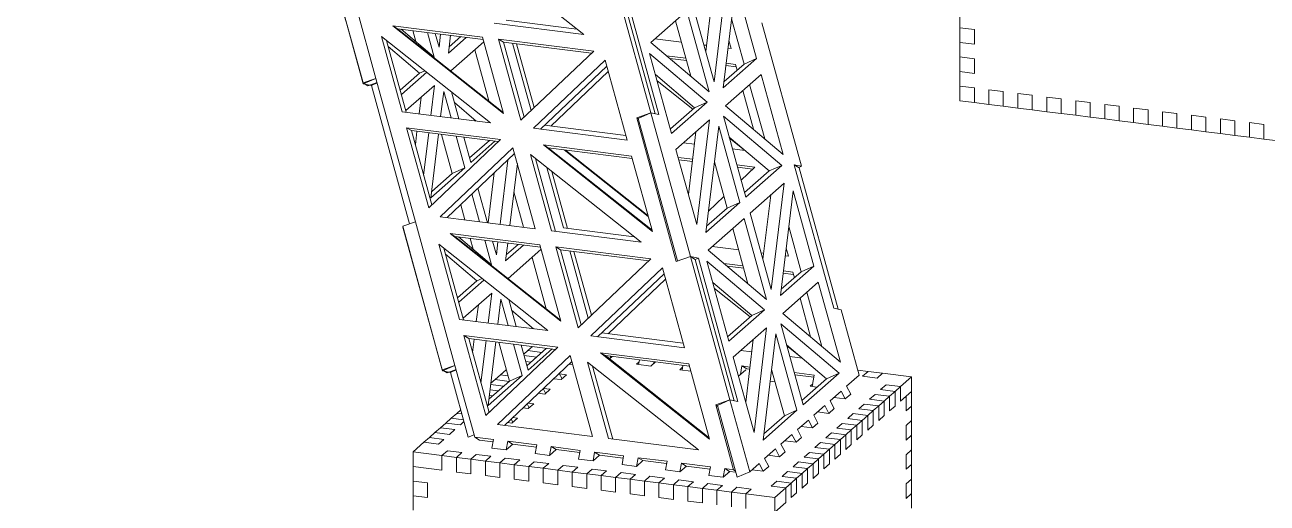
# Model space of a CAD drawing. Header units: millimetres. Extents: x 6136 to 7046, y 1563 to 2173.
# Drawn here: x 6877.7 to 6964.5, y 1642.1 to 1675.5 of the extents above; entities that cross this region are included whole.
import ezdxf

# ---------------------------------------------------------------- set-up
doc = ezdxf.new("R2010")
doc.units = ezdxf.units.MM
doc.header["$LTSCALE"] = 0.5
doc.layers.get('0').update_dxf_attribs({"color": 255})

# ---------------------------------------------------------------- blocks, each defined once
blk = doc.blocks.new('eiffel')
at = {"color": 3, "linetype": 'Continuous', "lineweight": 15}
for p, q in [((36.03, -195.32), (25.3, -186.82)), ((42.53, -202.93), (38.69, -189.02)), ((42.94, -203.02), (39.16, -189.31)), ((43.31, -203.09), (39.47, -189.18)), ((49.9, -189.61), (48.66, -199.91)), ((48.6, -190.75), (47.85, -196.99)), ((49.55, -200.5), (50.78, -190.35)), ((52.79, -197.65), (50.78, -190.35)), ((15.87, -199.58), (13.95, -192.62)), ((48.66, -199.91), (46.61, -192.51)), ((14.65, -200.11), (12.75, -193.25)), ((28.5, -193.93), (35.37, -194.8)), ((42.54, -196.1), (46.02, -193.03)), ((46.02, -193.03), (48.19, -200.89)), ((51.57, -198.19), (50.36, -193.81)), ((72.5, -193.26), (72.5, -194.68)), ((14.64, -200.01), (13.09, -194.42)), ((26.2, -195.58), (17.51, -194.48)), ((17.51, -194.48), (28.25, -202.98)), ((17.51, -194.48), (17.98, -194.77)), ((17.98, -194.77), (28.22, -202.88)), ((26.27, -195.81), (17.98, -194.77)), ((21.53, -197.53), (18.32, -194.81)), ((19.45, -194.95), (19.74, -196.01)), ((20.87, -195.13), (21.53, -197.53)), ((27.34, -194.23), (36.03, -195.32)), ((44.92, -194), (46.4, -199.37)), ((57.14, -208.1), (53.31, -194.19)), ((73.91, -194.85), (72.5, -194.68)), ((72.5, -196.09), (72.5, -194.68)), ((73.91, -196.27), (73.91, -194.85)), ((18.43, -202.82), (16.41, -195.52)), ((26.99, -203.9), (16.41, -195.52)), ((18.82, -202.87), (16.91, -195.91)), ((22, -196.55), (21.63, -195.23)), ((22.15, -195.29), (22, -196.55)), ((22.9, -197.14), (23.1, -195.41)), ((24.64, -195.61), (22.9, -197.14)), ((24.1, -195.54), (22.97, -196.54)), ((23.14, -198.86), (26.33, -196.04)), ((28.25, -202.98), (26.2, -195.58)), ((36.99, -196.94), (27.77, -195.77)), ((27.77, -195.77), (29.93, -203.63)), ((28.23, -196.06), (27.77, -195.77)), ((28.23, -196.06), (30.24, -203.34)), ((36.78, -197.14), (28.23, -196.06)), ((30.92, -202.7), (29.12, -196.17)), ((31.22, -202.41), (29.52, -196.22)), ((48.19, -200.89), (42.54, -196.1)), ((42.93, -195.75), (45.49, -196.07)), ((47.67, -196.35), (47.92, -196.38)), ((50.11, -195.92), (50.32, -196.68)), ((73.91, -196.27), (72.5, -196.09)), ((72.5, -196.09), (72.5, -197.51)), ((17.07, -196.5), (20.1, -199.07)), ((26.82, -201.77), (25.46, -196.81)), ((29.93, -203.63), (36.99, -196.94)), ((42.41, -197.17), (47.98, -201.89)), ((42.41, -197.17), (44.55, -204.92)), ((45.92, -197.62), (44.06, -197.39)), ((50.02, -196.64), (50.32, -196.68)), ((73.91, -197.68), (72.5, -197.51)), ((72.5, -198.92), (72.5, -197.51)), ((38.1, -197.82), (31.14, -204.42)), ((38.26, -198.39), (31.82, -204.51)), ((38.1, -197.82), (40.24, -205.57)), ((45.98, -197.86), (44.37, -197.65)), ((52.79, -197.65), (49.55, -200.5)), ((51.57, -198.19), (49.63, -199.9)), ((50.81, -198.46), (49.82, -198.34)), ((50.74, -198.23), (49.84, -198.12)), ((50.74, -198.23), (50.9, -198.78)), ((51.57, -198.19), (52.79, -197.65)), ((73.91, -199.1), (73.91, -197.68)), ((15.87, -199.58), (14.64, -200.01)), ((14.65, -200.11), (15.87, -199.58)), ((19.71, -213.49), (15.87, -199.58)), ((20.1, -199.07), (18.23, -200.72)), ((20.8, -198.99), (18.35, -201.15)), ((20.1, -199.07), (20.61, -198.84)), ((38.41, -198.93), (32.85, -204.2)), ((42.97, -199.22), (46.76, -202.43)), ((46.6, -202.56), (43.14, -199.82)), ((49.78, -202.23), (53.22, -199.2)), ((55.36, -206.95), (53.22, -199.2)), ((73.91, -199.1), (72.5, -198.92)), ((72.5, -198.92), (72.5, -200.34)), ((14.64, -200.01), (15.1, -200.29)), ((15.43, -200.27), (14.65, -200.11)), ((15.98, -199.98), (15.1, -200.29)), ((15.43, -200.27), (15.99, -200.02)), ((19.13, -213.69), (15.43, -200.27)), ((18.78, -202.7), (21.55, -200.26)), ((21.55, -200.26), (21.2, -203.17)), ((22.15, -203.29), (22.45, -200.85)), ((22.45, -200.85), (23.16, -203.42)), ((23.92, -203.51), (23.19, -200.89)), ((51.44, -200.76), (52.48, -204.51)), ((53.57, -205.43), (52.11, -200.17)), ((73.91, -200.51), (72.5, -200.34)), ((72.5, -201.75), (72.5, -200.34)), ((73.91, -201.93), (73.91, -200.51)), ((76.71, -200.87), (75.31, -200.69)), ((75.31, -200.69), (75.31, -202.1)), ((76.71, -200.87), (76.71, -202.28)), ((79.52, -201.22), (78.12, -201.04)), ((78.12, -201.04), (78.12, -202.46)), ((20.25, -201.4), (20.06, -203.03)), ((23.48, -201.93), (25.61, -203.72)), ((47.98, -201.89), (44.55, -204.92)), ((46.76, -202.43), (47.98, -201.89)), ((55.36, -206.95), (49.78, -202.23)), ((73.91, -201.93), (72.5, -201.75)), ((73.91, -201.93), (75.31, -202.1)), ((76.71, -202.28), (75.31, -202.1)), ((76.71, -202.28), (78.12, -202.46)), ((79.52, -201.22), (79.52, -202.63)), ((82.33, -201.57), (80.92, -201.4)), ((80.92, -201.4), (80.92, -202.81)), ((82.33, -201.57), (82.33, -202.99)), ((85.13, -201.93), (83.73, -201.75)), ((83.73, -201.75), (83.73, -203.16)), ((85.13, -201.93), (85.13, -203.34)), ((87.94, -202.28), (86.54, -202.1)), ((86.54, -202.1), (86.54, -203.52)), ((87.94, -202.28), (87.94, -203.69)), ((18.43, -202.82), (26.99, -203.9)), ((41.16, -203.42), (42.53, -202.93)), ((44.99, -217.33), (41.16, -203.42)), ((41.32, -203.52), (41.16, -203.42)), ((41.31, -203.47), (42.53, -202.93)), ((41.31, -203.47), (45.12, -217.28)), ((42.53, -202.93), (46.37, -216.84)), ((42.53, -202.93), (43.31, -203.09)), ((46.76, -202.43), (44.43, -204.48)), ((49.57, -203.23), (55.23, -208.02)), ((51.74, -211.09), (49.57, -203.23)), ((79.52, -202.63), (78.12, -202.46)), ((79.52, -202.63), (80.92, -202.81)), ((82.33, -202.99), (80.92, -202.81)), ((82.33, -202.99), (83.73, -203.16)), ((85.13, -203.34), (83.73, -203.16)), ((85.13, -203.34), (86.54, -203.52)), ((87.94, -203.69), (86.54, -203.52)), ((90.75, -202.63), (89.34, -202.46)), ((89.34, -202.46), (89.34, -203.87)), ((90.75, -202.63), (90.75, -204.05)), ((93.55, -202.99), (92.15, -202.81)), ((92.15, -202.81), (92.15, -204.22)), ((93.55, -202.99), (93.55, -204.4)), ((96.36, -203.34), (94.95, -203.16)), ((94.95, -203.16), (94.95, -204.58)), ((96.36, -203.34), (96.36, -204.75)), ((99.16, -203.69), (97.76, -203.52)), ((97.76, -203.52), (97.76, -204.93)), ((27.95, -205.51), (18.85, -204.37)), ((20.99, -212.12), (18.85, -204.37)), ((19.32, -204.65), (18.85, -204.37)), ((21.3, -211.83), (19.32, -204.65)), ((27.74, -205.71), (19.32, -204.65)), ((19.85, -204.72), (19.7, -206.03)), ((31.14, -204.42), (40.24, -205.57)), ((32.23, -204.12), (40.12, -205.11)), ((44.97, -206.47), (48.21, -203.61)), ((46.91, -204.76), (46.18, -210.84)), ((48.21, -203.61), (46.99, -213.76)), ((47.87, -214.51), (49.11, -204.21)), ((49.11, -204.21), (51.15, -211.61)), ((87.94, -203.69), (89.34, -203.87)), ((90.75, -204.05), (89.34, -203.87)), ((90.75, -204.05), (92.15, -204.22)), ((93.55, -204.4), (92.15, -204.22)), ((93.55, -204.4), (94.95, -204.58)), ((96.36, -204.75), (94.95, -204.58)), ((96.36, -204.75), (97.76, -204.93)), ((99.16, -203.69), (99.16, -205.11)), ((101.97, -204.05), (100.57, -203.87)), ((100.57, -203.87), (100.57, -205.28)), ((101.97, -204.05), (101.97, -205.46)), ((20.99, -204.86), (20.5, -208.95)), ((20.99, -212.12), (27.95, -205.51)), ((21.21, -211.15), (21.95, -204.98)), ((22.23, -205.02), (23.27, -208.79)), ((23.65, -205.2), (24.49, -208.25)), ((25.08, -207.73), (24.41, -205.29)), ((26.88, -205.61), (24.96, -207.3)), ((27.42, -205.67), (25.08, -207.73)), ((45.71, -205.82), (46.77, -205.95)), ((50.14, -205.28), (54, -208.55)), ((51.61, -206.53), (50.17, -205.39)), ((99.16, -205.11), (97.76, -204.93)), ((99.16, -205.11), (100.57, -205.28)), ((101.97, -205.46), (100.57, -205.28)), ((101.97, -205.46), (103.37, -205.64)), ((29.16, -206.3), (22.1, -213)), ((29.32, -206.88), (22.78, -213.08)), ((31.33, -214.16), (29.16, -206.3)), ((30.85, -206.95), (32.89, -214.36)), ((41.58, -215.45), (30.85, -206.95)), ((40.67, -207.12), (32.11, -206.04)), ((32.11, -206.04), (42.68, -214.41)), ((32.11, -206.04), (32.57, -206.32)), ((32.57, -206.32), (42.65, -214.31)), ((40.73, -207.35), (32.57, -206.32)), ((34.14, -206.52), (42.28, -212.97)), ((34.26, -206.54), (42.25, -212.86)), ((40.67, -207.12), (42.68, -214.41)), ((44.97, -206.47), (46.99, -213.76)), ((50.45, -206.42), (51.65, -206.57)), ((24.49, -208.25), (21.21, -211.15)), ((24.49, -208.25), (23.27, -208.79)), ((28.66, -207.5), (27.91, -213.73)), ((28.86, -213.85), (29.59, -207.84)), ((31.34, -207.34), (33.29, -214.41)), ((34.06, -214.07), (32.44, -208.22)), ((46.59, -207.42), (45.19, -207.25)), ((46.56, -207.65), (45.25, -207.48)), ((48.76, -207.92), (48.66, -207.91)), ((48.69, -207.67), (49.93, -212.15)), ((48.7, -207.69), (48.69, -207.69)), ((52.62, -208.18), (50.88, -207.96)), ((52.41, -208.38), (50.94, -208.2)), ((51.29, -209.45), (52.62, -208.18)), ((55.23, -208.02), (51.74, -211.09)), ((54, -208.55), (55.23, -208.02)), ((60.28, -221.87), (56.44, -207.96)), ((56.91, -208.24), (56.44, -207.96)), ((57.14, -208.1), (56.44, -207.96)), ((56.87, -208.22), (57.14, -208.1)), ((60.69, -221.95), (56.91, -208.24)), ((23.27, -208.79), (21.28, -210.54)), ((27.35, -208.75), (26.77, -213.59)), ((34.45, -214.12), (32.93, -208.61)), ((54, -208.55), (51.62, -210.66)), ((25.19, -210.79), (25.93, -213.48)), ((26.69, -213.58), (25.77, -210.24)), ((30.2, -214.02), (29.26, -210.59)), ((52.17, -212.64), (55.45, -209.74)), ((55.45, -209.74), (54.21, -220.04)), ((55.11, -220.64), (56.33, -210.49)), ((58.34, -217.78), (56.33, -210.49)), ((24.1, -211.83), (24.51, -213.3)), ((51.15, -211.61), (47.87, -214.51)), ((48.11, -212.46), (49.62, -211.03)), ((51.15, -211.61), (49.93, -212.15)), ((54.16, -210.89), (53.4, -217.12)), ((22.1, -213), (31.33, -214.16)), ((49.93, -212.15), (47.94, -213.9)), ((48.09, -216.24), (51.58, -213.16)), ((51.58, -213.16), (53.74, -221.02)), ((54.21, -220.04), (52.17, -212.64)), ((18.47, -213.92), (19.71, -213.49)), ((22.31, -227.83), (18.47, -213.92)), ((18.48, -214.02), (18.5, -214.02)), ((22.32, -227.93), (18.48, -214.02)), ((23.54, -227.4), (19.71, -213.49)), ((32.89, -214.36), (41.58, -215.45)), ((34.06, -214.07), (40.92, -214.93)), ((50.47, -214.13), (51.95, -219.5)), ((57.12, -218.32), (55.91, -213.95)), ((31.76, -215.71), (23.07, -214.62)), ((23.07, -214.62), (33.8, -223.11)), ((23.07, -214.62), (23.53, -214.9)), ((23.53, -214.9), (33.77, -223.01)), ((31.82, -215.94), (23.53, -214.9)), ((27.09, -217.66), (23.87, -214.94)), ((25, -215.09), (25.3, -216.15)), ((26.42, -215.26), (27.09, -217.66)), ((27.55, -216.68), (27.19, -215.36)), ((27.7, -215.43), (27.55, -216.68)), ((28.45, -217.28), (28.66, -215.55)), ((23.98, -222.95), (21.97, -215.66)), ((32.54, -224.03), (21.97, -215.66)), ((24.38, -223), (22.46, -216.05)), ((22.62, -216.63), (25.65, -219.2)), ((30.19, -215.74), (28.45, -217.28)), ((29.66, -215.67), (28.52, -216.67)), ((28.69, -218.99), (31.88, -216.17)), ((33.8, -223.11), (31.76, -215.71)), ((42.54, -217.07), (33.32, -215.91)), ((33.32, -215.91), (35.49, -223.77)), ((33.78, -216.19), (33.32, -215.91)), ((33.78, -216.19), (35.79, -223.48)), ((42.33, -217.27), (33.78, -216.19)), ((36.47, -222.83), (34.67, -216.3)), ((36.78, -222.54), (35.07, -216.35)), ((53.74, -221.02), (48.09, -216.24)), ((48.49, -215.88), (51.05, -216.21)), ((53.23, -216.48), (53.48, -216.51)), ((55.57, -216.78), (55.87, -216.81)), ((55.66, -216.05), (55.87, -216.81)), ((32.38, -221.91), (31.01, -216.95)), ((35.49, -223.77), (42.54, -217.07)), ((43.66, -217.95), (36.7, -224.55)), ((43.66, -217.95), (45.79, -225.7)), ((46.37, -216.84), (44.99, -217.33)), ((50.2, -230.75), (46.37, -216.84)), ((46.83, -217.13), (46.37, -216.84)), ((47.14, -217), (46.37, -216.84)), ((46.83, -217.14), (47.14, -217)), ((50.61, -230.84), (46.83, -217.13)), ((50.98, -230.91), (47.14, -217)), ((47.96, -217.3), (53.54, -222.02)), ((47.96, -217.3), (50.1, -225.05)), ((51.47, -217.76), (49.61, -217.52)), ((51.54, -217.99), (49.92, -217.79)), ((58.34, -217.78), (55.11, -220.64)), ((57.12, -218.32), (58.34, -217.78)), ((25.65, -219.2), (23.78, -220.85)), ((26.35, -219.13), (23.9, -221.28)), ((25.65, -219.2), (26.16, -218.98)), ((43.81, -218.52), (37.37, -224.64)), ((43.96, -219.06), (38.41, -224.33)), ((57.12, -218.32), (55.18, -220.03)), ((56.36, -218.6), (55.37, -218.47)), ((56.3, -218.36), (55.4, -218.25)), ((56.3, -218.36), (56.45, -218.91)), ((24.33, -222.83), (27.1, -220.39)), ((27.1, -220.39), (26.75, -223.3)), ((48.53, -219.36), (52.31, -222.56)), ((52.16, -222.7), (48.69, -219.95)), ((55.33, -222.36), (58.77, -219.33)), ((59.12, -225.57), (57.67, -220.3)), ((60.91, -227.08), (58.77, -219.33)), ((25.81, -221.53), (25.61, -223.16)), ((27.71, -223.42), (28, -220.98)), ((28, -220.98), (28.71, -223.55)), ((29.47, -223.64), (28.75, -221.03)), ((57, -220.9), (58.03, -224.64)), ((29.03, -222.06), (31.16, -223.86)), ((52.31, -222.56), (49.98, -224.62)), ((53.54, -222.02), (50.1, -225.05)), ((52.31, -222.56), (53.54, -222.02)), ((60.91, -227.08), (55.33, -222.36)), ((60.28, -221.87), (60.98, -222.01)), ((62.73, -228.36), (60.98, -222.01)), ((23.98, -222.95), (32.54, -224.03)), ((50.53, -226.6), (53.76, -223.75)), ((53.76, -223.75), (52.54, -233.9)), ((55.13, -223.36), (60.78, -228.15)), ((57.29, -231.22), (55.13, -223.36)), ((33.5, -225.65), (24.41, -224.5)), ((26.54, -232.25), (24.41, -224.5)), ((24.87, -224.79), (24.41, -224.5)), ((26.85, -231.96), (24.87, -224.79)), ((33.29, -225.85), (24.87, -224.79)), ((25.41, -224.85), (25.25, -226.16)), ((26.55, -225), (26.05, -229.08)), ((26.76, -231.28), (27.5, -225.12)), ((27.78, -225.15), (28.82, -228.92)), ((36.7, -224.55), (45.79, -225.7)), ((45.67, -225.25), (37.78, -224.25)), ((52.47, -224.89), (51.73, -230.97)), ((53.42, -234.64), (54.66, -224.34)), ((54.66, -224.34), (56.7, -231.74)), ((26.54, -232.25), (33.5, -225.65)), ((34.71, -226.44), (27.66, -233.13)), ((29.2, -225.33), (30.04, -228.39)), ((30.63, -227.86), (29.96, -225.43)), ((30.21, -226.32), (30.61, -225.97)), ((31.44, -226.61), (30.25, -226.46)), ((30.51, -227.43), (32.43, -225.74)), ((31.07, -225.57), (30.61, -225.97)), ((31.97, -226.14), (30.61, -225.97)), ((30.63, -227.86), (32.97, -225.81)), ((36.88, -234.29), (34.71, -226.44)), ((37.66, -226.17), (48.23, -234.54)), ((46.22, -227.25), (37.66, -226.17)), ((37.66, -226.17), (38.12, -226.46)), ((38.12, -226.46), (48.2, -234.44)), ((46.29, -227.48), (38.12, -226.46)), ((52.32, -226.08), (51.26, -225.95)), ((55.69, -225.42), (59.56, -228.69)), ((57.17, -226.66), (55.72, -225.52)), ((23.54, -227.4), (22.31, -227.83)), ((22.32, -227.93), (23.54, -227.4)), ((25.46, -234.35), (23.54, -227.4)), ((34.87, -227.01), (28.33, -233.22)), ((30.91, -227.08), (30.4, -227.01)), ((34.59, -227.27), (34.96, -227.32)), ((34.68, -227.2), (34.72, -227.29)), ((47.14, -235.59), (36.4, -227.09)), ((36.4, -227.09), (38.44, -234.49)), ((36.89, -227.48), (38.84, -234.54)), ((38.52, -226.77), (38.78, -226.54)), ((38.62, -226.52), (38.59, -226.71)), ((41.4, -227.06), (41.13, -227.3)), ((41.13, -227.3), (42.53, -227.47)), ((41.35, -227.32), (41.43, -226.87)), ((42.53, -227.47), (42.99, -227.07)), ((42.83, -227.05), (42.8, -227.24)), ((45.61, -227.59), (45.34, -227.83)), ((45.56, -227.85), (45.64, -227.4)), ((46.22, -227.25), (48.23, -234.54)), ((50.53, -226.6), (52.54, -233.9)), ((51.37, -227.46), (51.22, -228.3)), ((52.14, -227.56), (51.37, -227.46)), ((51.83, -227.74), (51.37, -227.46)), ((57.21, -226.7), (56, -226.55)), ((22.31, -227.83), (22.77, -228.11)), ((23.1, -228.09), (22.32, -227.93)), ((23.66, -227.8), (22.77, -228.11)), ((23.1, -228.09), (23.67, -227.84)), ((24.83, -234.37), (23.1, -228.09)), ((26.76, -231.28), (30.04, -228.39)), ((27.02, -229.14), (27.43, -228.78)), ((27.96, -228.31), (27.43, -228.78)), ((28.79, -228.95), (27.43, -228.78)), ((27.96, -228.31), (28.49, -227.84)), ((28.68, -228.4), (27.96, -228.31)), ((28.51, -227.82), (28.49, -227.84)), ((28.52, -227.85), (28.49, -227.84)), ((28.82, -228.92), (30.04, -228.39)), ((33.1, -228.69), (33.83, -228.78)), ((33.12, -228.67), (33.13, -228.69)), ((33.92, -228.71), (33.64, -228.18)), ((34.36, -228.31), (33.66, -228.23)), ((33.83, -228.78), (34.36, -228.31)), ((45.34, -227.83), (46.42, -227.96)), ((51.04, -228.46), (51.75, -227.83)), ((52.12, -227.78), (51.83, -227.74)), ((51.83, -227.74), (51.83, -227.76)), ((54.24, -227.8), (55.48, -232.28)), ((58.38, -228.34), (56.43, -228.1)), ((58.34, -228.56), (56.5, -228.33)), ((57.17, -230.79), (59.56, -228.69)), ((57.29, -231.22), (60.78, -228.15)), ((58.19, -229.44), (58.38, -228.34)), ((60.78, -228.15), (59.56, -228.69)), ((61.52, -229.42), (62.73, -228.36)), ((63.6, -227.99), (62.59, -227.86)), ((63.07, -228.46), (63.6, -227.99)), ((63.07, -228.46), (64.47, -228.63)), ((63.6, -227.99), (65, -228.17)), ((64.47, -228.63), (65, -228.17)), ((67.81, -228.52), (65, -228.17)), ((66.75, -229.45), (67.81, -228.52)), ((67.81, -228.52), (67.81, -229.93)), ((26.83, -230.68), (28.82, -228.92)), ((27.73, -229.88), (26.94, -229.78)), ((28.26, -229.42), (27, -229.26)), ((32.32, -230.11), (32.09, -229.65)), ((32.77, -229.72), (32.11, -229.63)), ((32.24, -230.19), (32.77, -229.72)), ((54.11, -228.93), (54.57, -228.99)), ((58.23, -229.18), (57.97, -229.42)), ((57.97, -229.42), (58.63, -229.5)), ((59.93, -230.83), (60.99, -229.89)), ((60.99, -229.89), (61.38, -230.65)), ((61.91, -230.18), (61.52, -229.42)), ((65.34, -229.28), (64.81, -229.75)), ((64.81, -229.75), (66.22, -229.92)), ((65.34, -229.28), (66.75, -229.45)), ((65.69, -230.39), (66.22, -229.92)), ((66.75, -229.45), (66.22, -229.92)), ((66.22, -229.92), (66.22, -231.34)), ((66.75, -230.87), (66.75, -229.45)), ((67.81, -229.93), (66.75, -230.87)), ((67.28, -230.4), (67.81, -229.93)), ((67.81, -229.93), (67.81, -231.35)), ((27.2, -230.35), (26.88, -230.31)), ((30.73, -231.52), (30.53, -231.13)), ((31.18, -231.12), (30.62, -231.05)), ((30.65, -231.59), (31.18, -231.12)), ((31.61, -230.11), (32.24, -230.19)), ((48.83, -231.24), (50.2, -230.75)), ((50.56, -237.51), (48.83, -231.24)), ((48.99, -231.34), (48.83, -231.24)), ((48.98, -231.29), (50.2, -230.75)), ((48.98, -231.29), (50.9, -238.25)), ((50.2, -230.75), (52.12, -237.71)), ((50.2, -230.75), (50.98, -230.91)), ((58.34, -232.23), (59.4, -231.29)), ((59.4, -231.29), (59.79, -232.05)), ((60.32, -231.58), (59.93, -230.83)), ((60.28, -230.51), (61.38, -230.65)), ((61.38, -230.65), (61.91, -230.18)), ((63.22, -231.15), (62.69, -231.62)), ((63.22, -231.15), (64.63, -231.33)), ((64.28, -230.21), (63.75, -230.68)), ((63.75, -230.68), (65.16, -230.86)), ((64.28, -230.21), (65.69, -230.39)), ((64.63, -231.33), (65.16, -230.86)), ((65.69, -230.39), (65.16, -230.86)), ((65.16, -230.86), (65.16, -232.27)), ((65.69, -231.8), (65.69, -230.39)), ((67.28, -230.4), (66.75, -230.87)), ((67.28, -230.4), (67.28, -231.81)), ((23.71, -232.05), (23.18, -232.52)), ((23.71, -232.05), (24.1, -231.71)), ((24.21, -232.11), (23.71, -232.05)), ((29.59, -232.52), (29.12, -232.46)), ((30.12, -231.52), (30.65, -231.59)), ((53.42, -234.64), (56.7, -231.74)), ((53.49, -234.04), (55.48, -232.28)), ((55.48, -232.28), (56.7, -231.74)), ((58.73, -232.99), (58.34, -232.23)), ((58.69, -231.91), (59.79, -232.05)), ((59.79, -232.05), (60.32, -231.58)), ((62.16, -232.08), (61.63, -232.55)), ((62.16, -232.08), (63.57, -232.26)), ((62.69, -231.62), (64.1, -231.79)), ((63.57, -232.26), (63.03, -232.73)), ((63.57, -232.26), (64.1, -231.79)), ((63.57, -233.67), (63.57, -232.26)), ((64.63, -231.33), (64.1, -231.79)), ((64.1, -231.79), (64.1, -233.21)), ((64.63, -232.74), (64.63, -231.33)), ((65.16, -232.27), (64.63, -232.74)), ((66.22, -231.34), (65.69, -231.8)), ((67.28, -231.81), (67.81, -231.35)), ((67.81, -232.76), (67.81, -231.35)), ((21.59, -233.92), (22.12, -233.45)), ((22.65, -232.99), (22.12, -233.45)), ((23.53, -233.63), (22.12, -233.45)), ((22.65, -232.99), (23.18, -232.52)), ((24.06, -233.16), (22.65, -232.99)), ((23, -234.1), (23.53, -233.63)), ((24.36, -232.67), (23.18, -232.52)), ((24.06, -233.16), (24.41, -232.85)), ((36.88, -234.29), (27.66, -233.13)), ((28.63, -232.94), (29.06, -232.99)), ((29.14, -232.92), (28.98, -232.6)), ((29.06, -232.99), (29.59, -232.52)), ((56.75, -233.63), (57.81, -232.7)), ((57.14, -234.39), (56.75, -233.63)), ((57.1, -233.32), (58.2, -233.46)), ((57.81, -232.7), (58.2, -233.46)), ((58.2, -233.46), (58.73, -232.99)), ((61.1, -233.02), (60.57, -233.49)), ((60.57, -233.49), (61.97, -233.66)), ((61.1, -233.02), (62.5, -233.2)), ((61.44, -234.13), (61.97, -233.66)), ((61.63, -232.55), (63.03, -232.73)), ((62.5, -233.2), (61.97, -233.66)), ((61.97, -233.66), (61.97, -235.08)), ((62.5, -233.2), (63.03, -232.73)), ((62.5, -234.61), (62.5, -233.2)), ((63.03, -232.73), (63.03, -234.14)), ((64.1, -233.21), (63.57, -233.67)), ((67.28, -233.23), (67.81, -232.76)), ((67.28, -233.23), (67.28, -234.64)), ((67.81, -232.76), (67.81, -234.18)), ((20.53, -234.86), (19.47, -235.79)), ((20.53, -234.86), (21.06, -234.39)), ((21.94, -235.03), (20.53, -234.86)), ((21.59, -233.92), (21.06, -234.39)), ((22.47, -234.57), (21.06, -234.39)), ((23, -234.1), (21.59, -233.92)), ((21.94, -235.03), (22.47, -234.57)), ((25.4, -234.12), (24.83, -234.37)), ((25.37, -234.13), (25.4, -234.13)), ((27.26, -234.58), (25.46, -234.35)), ((25.93, -234.64), (25.46, -234.35)), ((27.22, -234.8), (25.93, -234.64)), ((27.11, -235.42), (27.26, -234.58)), ((28.66, -234.75), (28.51, -235.6)), ((31.47, -235.11), (28.66, -234.75)), ((29.13, -235.04), (28.66, -234.75)), ((47.14, -235.59), (38.44, -234.49)), ((55.15, -235.04), (56.22, -234.1)), ((55.51, -234.72), (56.61, -234.86)), ((56.22, -234.1), (56.61, -234.86)), ((56.61, -234.86), (57.14, -234.39)), ((58.98, -234.89), (58.45, -235.36)), ((58.98, -234.89), (60.38, -235.07)), ((60.04, -233.95), (59.51, -234.42)), ((59.51, -234.42), (60.91, -234.6)), ((60.04, -233.95), (61.44, -234.13)), ((60.38, -235.07), (60.91, -234.6)), ((61.44, -234.13), (60.91, -234.6)), ((60.91, -234.6), (60.91, -236.01)), ((61.44, -235.55), (61.44, -234.13)), ((63.03, -234.14), (62.5, -234.61)), ((67.28, -234.64), (67.81, -234.18)), ((67.81, -235.59), (67.81, -234.18)), ((19.47, -235.79), (22.28, -236.15)), ((19.47, -235.79), (19.47, -237.21)), ((22.81, -235.68), (22.28, -236.15)), ((24.21, -235.85), (22.81, -235.68)), ((24.21, -235.85), (23.68, -236.32)), ((25.61, -236.03), (25.08, -236.5)), ((27.02, -236.21), (25.61, -236.03)), ((27.11, -235.42), (28.51, -235.6)), ((28.51, -235.6), (29.14, -235.04)), ((29.13, -235.04), (29.12, -235.06)), ((31.43, -235.33), (29.13, -235.04)), ((31.32, -235.95), (31.47, -235.11)), ((31.32, -235.95), (32.72, -236.13)), ((32.87, -235.28), (32.72, -236.13)), ((32.72, -236.13), (33.35, -235.57)), ((35.68, -235.64), (32.87, -235.28)), ((33.34, -235.57), (32.87, -235.28)), ((33.34, -235.57), (33.33, -235.59)), ((35.64, -235.86), (33.34, -235.57)), ((35.53, -236.48), (35.68, -235.64)), ((37.08, -235.81), (36.93, -236.66)), ((36.93, -236.66), (37.56, -236.1)), ((39.89, -236.17), (37.08, -235.81)), ((37.54, -236.1), (37.08, -235.81)), ((39.85, -236.39), (37.54, -236.1)), ((37.54, -236.1), (37.54, -236.12)), ((53.56, -236.44), (54.62, -235.5)), ((54.62, -235.5), (55.02, -236.26)), ((55.02, -236.26), (55.55, -235.79)), ((55.55, -235.79), (55.15, -235.04)), ((57.92, -235.83), (57.39, -236.29)), ((57.92, -235.83), (59.32, -236)), ((58.45, -235.36), (59.85, -235.53)), ((59.32, -236), (58.79, -236.47)), ((59.32, -236), (59.85, -235.53)), ((59.32, -237.42), (59.32, -236)), ((60.38, -235.07), (59.85, -235.53)), ((59.85, -235.53), (59.85, -236.95)), ((60.38, -236.48), (60.38, -235.07)), ((60.91, -236.01), (60.38, -236.48)), ((61.97, -235.08), (61.44, -235.55)), ((67.28, -236.06), (67.81, -235.59)), ((67.28, -236.06), (67.28, -237.47)), ((67.81, -235.59), (67.81, -237)), ((19.47, -237.21), (19.47, -238.62)), ((22.28, -237.56), (19.47, -237.21)), ((22.28, -236.15), (22.28, -237.56)), ((23.68, -236.32), (22.28, -236.15)), ((23.68, -237.74), (23.68, -236.32)), ((23.68, -236.32), (25.08, -236.5)), ((25.08, -236.5), (25.08, -237.91)), ((26.49, -236.68), (25.08, -236.5)), ((27.02, -236.21), (26.49, -236.68)), ((26.49, -238.09), (26.49, -236.68)), ((26.49, -236.68), (27.89, -236.85)), ((28.42, -236.38), (27.89, -236.85)), ((27.89, -236.85), (27.89, -238.27)), ((29.29, -237.03), (27.89, -236.85)), ((29.82, -236.56), (28.42, -236.38)), ((29.82, -236.56), (29.29, -237.03)), ((29.29, -238.44), (29.29, -237.03)), ((29.29, -237.03), (30.7, -237.21)), ((31.23, -236.74), (30.7, -237.21)), ((30.7, -237.21), (30.7, -238.62)), ((32.1, -237.38), (30.7, -237.21)), ((32.63, -236.92), (31.23, -236.74)), ((32.63, -236.92), (32.1, -237.38)), ((34.03, -237.09), (33.5, -237.56)), ((35.44, -237.27), (34.03, -237.09)), ((35.44, -237.27), (34.91, -237.74)), ((35.53, -236.48), (36.93, -236.66)), ((39.74, -237.01), (39.89, -236.17)), ((39.74, -237.01), (41.14, -237.19)), ((41.29, -236.35), (41.14, -237.19)), ((41.14, -237.19), (41.77, -236.63)), ((44.1, -236.7), (41.29, -236.35)), ((41.75, -236.63), (41.29, -236.35)), ((44.06, -236.92), (41.75, -236.63)), ((41.75, -236.63), (41.75, -236.65)), ((43.95, -237.54), (44.1, -236.7)), ((45.5, -236.88), (45.35, -237.72)), ((45.35, -237.72), (45.98, -237.16)), ((48.31, -237.23), (45.5, -236.88)), ((45.96, -237.16), (45.5, -236.88)), ((48.27, -237.45), (45.96, -237.16)), ((45.96, -237.16), (45.96, -237.18)), ((48.16, -238.07), (48.31, -237.23)), ((52.12, -237.71), (53.03, -236.91)), ((53.03, -236.91), (53.43, -237.66)), ((53.43, -237.66), (53.96, -237.2)), ((53.96, -237.2), (53.56, -236.44)), ((53.92, -236.12), (55.02, -236.26)), ((56.86, -236.76), (56.33, -237.23)), ((56.33, -237.23), (57.73, -237.41)), ((56.86, -236.76), (58.26, -236.94)), ((57.39, -236.29), (58.79, -236.47)), ((58.26, -236.94), (57.73, -237.41)), ((58.26, -236.94), (58.79, -236.47)), ((58.26, -238.35), (58.26, -236.94)), ((58.79, -236.47), (58.79, -237.88)), ((59.85, -236.95), (59.32, -237.42)), ((67.28, -237.47), (67.81, -237)), ((67.81, -238.42), (67.81, -237)), ((25.08, -237.91), (23.68, -237.74)), ((27.89, -238.27), (26.49, -238.09)), ((30.7, -238.62), (29.29, -238.44)), ((32.1, -238.8), (32.1, -237.38)), ((32.1, -237.38), (33.5, -237.56)), ((33.5, -237.56), (33.5, -238.97)), ((34.91, -237.74), (33.5, -237.56)), ((34.91, -239.15), (34.91, -237.74)), ((34.91, -237.74), (36.31, -237.91)), ((36.84, -237.45), (36.31, -237.91)), ((36.31, -237.91), (36.31, -239.33)), ((37.71, -238.09), (36.31, -237.91)), ((38.24, -237.62), (36.84, -237.45)), ((38.24, -237.62), (37.71, -238.09)), ((37.71, -239.5), (37.71, -238.09)), ((37.71, -238.09), (39.12, -238.27)), ((39.65, -237.8), (39.12, -238.27)), ((39.12, -238.27), (39.12, -239.68)), ((40.52, -238.44), (39.12, -238.27)), ((41.05, -237.98), (39.65, -237.8)), ((41.05, -237.98), (40.52, -238.44)), ((40.52, -239.86), (40.52, -238.44)), ((40.52, -238.44), (41.92, -238.62)), ((42.45, -238.15), (41.92, -238.62)), ((43.85, -238.33), (42.45, -238.15)), ((43.85, -238.33), (43.32, -238.8)), ((43.95, -237.54), (45.35, -237.72)), ((45.26, -238.51), (44.73, -238.97)), ((46.66, -238.68), (45.26, -238.51)), ((48.16, -238.07), (49.56, -238.25)), ((49.71, -237.41), (49.56, -238.25)), ((49.56, -238.25), (50.19, -237.69)), ((50.56, -237.51), (49.71, -237.41)), ((50.17, -237.69), (49.71, -237.41)), ((50.17, -237.69), (50.17, -237.71)), ((50.77, -237.76), (50.17, -237.69)), ((50.56, -237.51), (50.72, -237.61)), ((50.9, -238.25), (52.12, -237.71)), ((52.33, -237.53), (53.43, -237.66)), ((55.8, -237.7), (55.27, -238.16)), ((55.27, -238.16), (56.67, -238.34)), ((55.8, -237.7), (57.2, -237.87)), ((56.14, -238.81), (56.67, -238.34)), ((57.2, -237.87), (56.67, -238.34)), ((56.67, -238.34), (56.67, -239.75)), ((57.2, -237.87), (57.73, -237.41)), ((57.2, -239.29), (57.2, -237.87)), ((57.73, -237.41), (57.73, -238.82)), ((58.79, -237.88), (58.26, -238.35)), ((67.28, -238.89), (67.81, -238.42)), ((67.81, -238.42), (67.81, -239.83)), ((20.87, -238.8), (19.47, -238.62)), ((19.47, -240.03), (19.47, -238.62)), ((20.87, -240.21), (20.87, -238.8)), ((33.5, -238.97), (32.1, -238.8)), ((36.31, -239.33), (34.91, -239.15)), ((39.12, -239.68), (37.71, -239.5)), ((41.92, -238.62), (41.92, -240.03)), ((43.32, -238.8), (41.92, -238.62)), ((43.32, -240.21), (43.32, -238.8)), ((43.32, -238.8), (44.73, -238.97)), ((44.73, -238.97), (44.73, -240.39)), ((46.13, -239.15), (44.73, -238.97)), ((46.66, -238.68), (46.13, -239.15)), ((46.13, -240.57), (46.13, -239.15)), ((46.13, -239.15), (47.53, -239.33)), ((48.06, -238.86), (47.53, -239.33)), ((47.53, -239.33), (47.53, -240.74)), ((48.94, -239.5), (47.53, -239.33)), ((49.47, -239.04), (48.06, -238.86)), ((49.47, -239.04), (48.94, -239.5)), ((48.94, -240.92), (48.94, -239.5)), ((48.94, -239.5), (50.34, -239.68)), ((50.87, -239.21), (50.34, -239.68)), ((50.34, -239.68), (50.34, -241.1)), ((51.74, -239.86), (50.34, -239.68)), ((52.27, -239.39), (50.87, -239.21)), ((52.27, -239.39), (51.74, -239.86)), ((54.74, -238.63), (54.21, -239.1)), ((54.21, -239.1), (55.61, -239.28)), ((54.55, -240.21), (55.61, -239.28)), ((54.74, -238.63), (56.14, -238.81)), ((56.14, -238.81), (55.61, -239.28)), ((55.61, -239.28), (55.61, -240.69)), ((56.14, -240.22), (56.14, -238.81)), ((57.73, -238.82), (57.2, -239.29)), ((67.28, -238.89), (67.28, -240.3)), ((19.47, -240.03), (19.47, -241.45)), ((19.47, -240.03), (20.87, -240.21)), ((41.92, -240.03), (40.52, -239.86)), ((44.73, -240.39), (43.32, -240.21)), ((47.53, -240.74), (46.13, -240.57)), ((51.74, -241.27), (51.74, -239.86)), ((51.74, -239.86), (54.55, -240.21)), ((54.55, -240.21), (54.55, -241.63)), ((55.61, -240.69), (54.55, -241.63)), ((56.67, -239.75), (56.14, -240.22)), ((67.28, -240.3), (67.81, -239.83)), ((67.81, -241.25), (67.81, -239.83))]:
    blk.add_line(p, q, dxfattribs=at)
at = {"color": 3, "linetype": 'Continuous', "lineweight": 15, "flags": 128}
blk.add_lwpolyline([(13.09, -194.42), (12.27, -191.77), (11.29, -189.2), (10.14, -186.71), (8.84, -184.31), (7.39, -182), (5.79, -179.81), (4.05, -177.74), (2.18, -175.79), (0.19, -173.97), (-1.92, -172.3), (-4.13, -170.78), (-6.44, -169.41), (-8.85, -168.2), (-11.33, -167.16), (-13.88, -166.28), (-16.49, -165.58), (-19.14, -165.06)], dxfattribs=at)

msp = doc.modelspace()

# ---------------------------------------------------------------- block references
at = {"color": 3, "xscale": 0.7200000000000001, "yscale": 0.7200000000000001, "zscale": 0.7200000000000001}
msp.add_blockref('eiffel', (6890.819, 1815.479), dxfattribs=at)

doc.saveas('drawing.dxf')
